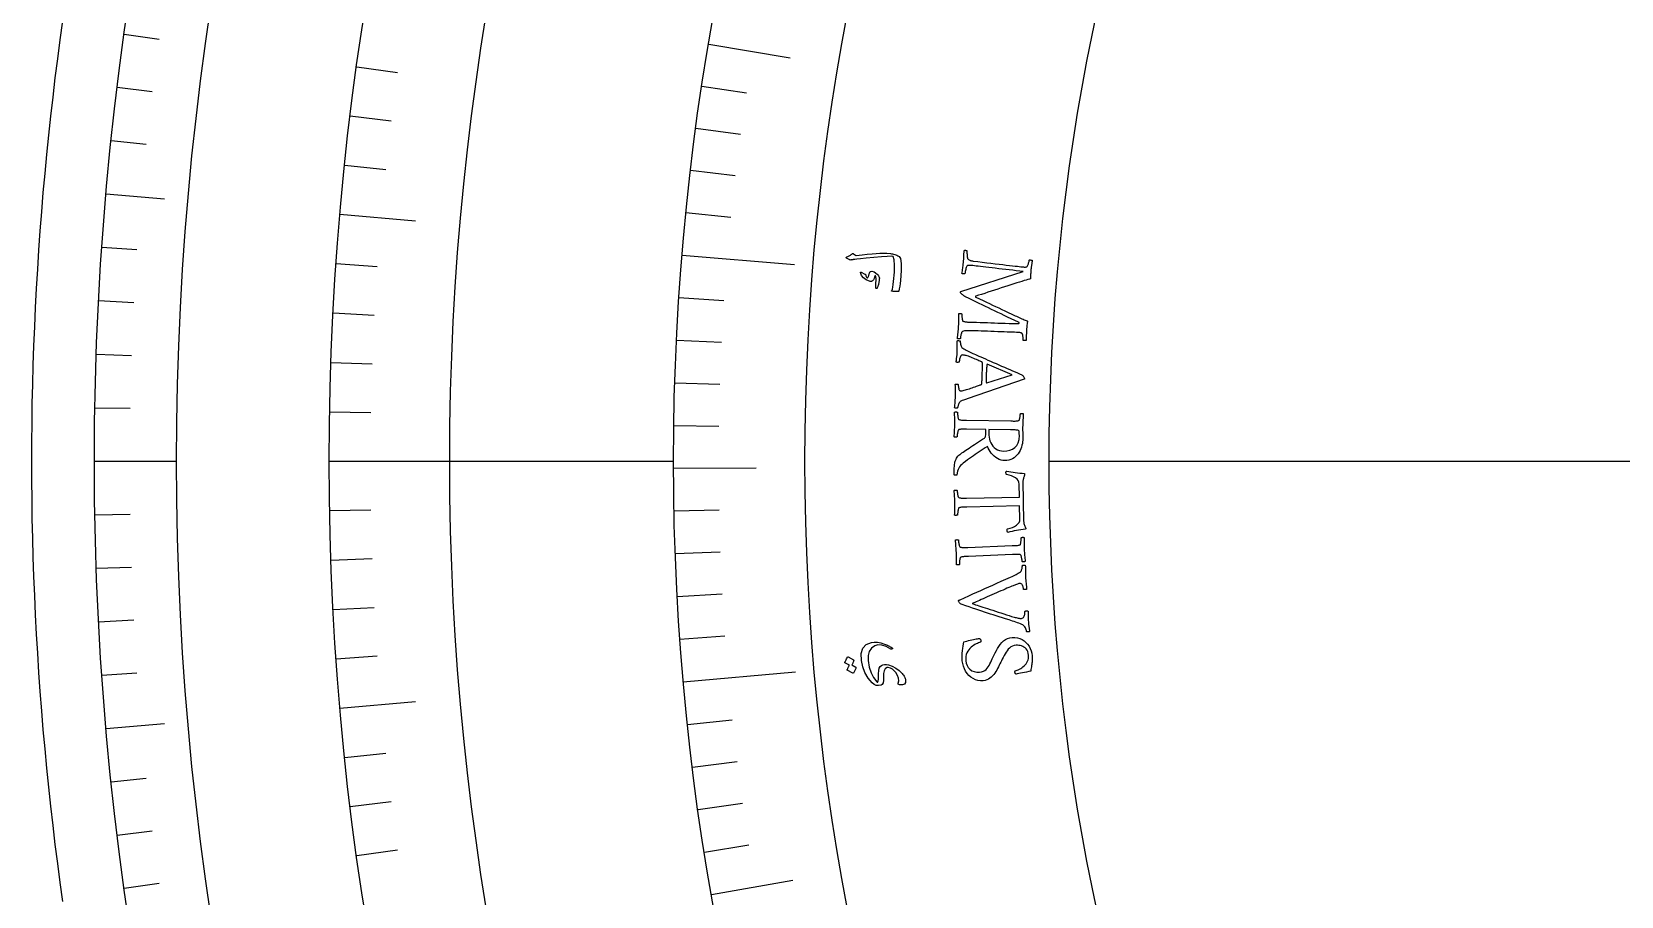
# Model space of a CAD drawing. Header units: millimetres. Extents: x -65 to 65, y -65 to 84.
# Drawn here: x -65 to -32, y -9.03 to 8.92 of the extents above; entities that cross this region are included whole.
import ezdxf

# ---------------------------------------------------------------- set-up
doc = ezdxf.new("R2010")
doc.units = ezdxf.units.MM
for name, color, linetype in [('CUT_OUTER', 1, 'Continuous'), ('ENGRAVE', 7, 'Continuous'), ('ENGRAVE_FINE', 8, 'Continuous'), ('TEXT', 5, 'Continuous')]:
    doc.layers.add(name, color=color, linetype=linetype)

msp = doc.modelspace()

# ---------------------------------------------------------------- linework, layer by layer
at = {"layer": 'CUT_OUTER'}
msp.add_lwpolyline([(-64.3538, -9.1428), (-64.4087, -8.7477), (-64.4611, -8.3524), (-64.5112, -7.9567), (-64.5588, -7.5607), (-64.604, -7.1644), (-64.6467, -6.7679), (-64.687, -6.3711), (-64.7249, -5.9741), (-64.7603, -5.5768), (-64.7933, -5.1794), (-64.8239, -4.7817), (-64.852, -4.3839), (-64.8777, -3.9858), (-64.9009, -3.5877), (-64.9217, -3.1894), (-64.9401, -2.791), (-64.956, -2.3925), (-64.9694, -1.9939), (-64.9804, -1.5952), (-64.989, -1.1964), (-64.9951, -0.7976), (-64.9988, -0.3988), (-65, 0), (-64.9988, 0.3988), (-64.9951, 0.7976), (-64.989, 1.1964), (-64.9804, 1.5952), (-64.9694, 1.9939), (-64.956, 2.3925), (-64.9401, 2.791), (-64.9217, 3.1894), (-64.9009, 3.5877), (-64.8777, 3.9858), (-64.852, 4.3839), (-64.8239, 4.7817), (-64.7933, 5.1794), (-64.7603, 5.5768), (-64.7249, 5.9741), (-64.687, 6.3711), (-64.6467, 6.7679), (-64.604, 7.1644), (-64.5588, 7.5607), (-64.5112, 7.9567), (-64.4611, 8.3524), (-64.4087, 8.7477), (-64.3538, 9.1428)], dxfattribs=at)
at = {"layer": 'ENGRAVE'}
for points in [[(-50.9441, 8.6607), (-49.2523, 8.3731)], [(-63.4576, 5.5518), (-62.2435, 5.4456)], [(-58.6012, 5.1269), (-57.0341, 4.9898)], [(-51.4974, 4.2802), (-49.1655, 4.0864)], [(-63.7, 0), (-61.9938, 0)], [(-58.825, 0), (-51.675, 0)], [(-43.875, 0), (43.875, 0)], [(-51.6748, -0.1441), (-49.9588, -0.1393)], [(-51.4716, -4.58), (-49.1408, -4.3726)], [(-58.6012, -5.1269), (-57.0341, -4.9898)], [(-63.4576, -5.5518), (-62.2435, -5.4456)], [(-50.8862, -8.9947), (-49.1964, -8.696)]]:
    msp.add_lwpolyline(points, dxfattribs=at)
for radius in [63.7, 63.7, 61.9938, 58.825, 58.825, 56.3225, 51.675, 51.675, 48.945, 43.875, 43.875]:
    msp.add_circle((0, 0), radius, dxfattribs=at)
at = {"layer": 'ENGRAVE_FINE'}
for points in [[(-63.0801, 8.8653), (-62.3559, 8.7636)], [(-58.2525, 8.1869), (-57.4029, 8.0674)], [(-63.2252, 7.7631), (-62.4994, 7.674)], [(-51.0845, 7.7896), (-50.1592, 7.6485)], [(-58.3865, 7.169), (-57.5349, 7.0644)], [(-63.351, 6.6585), (-62.6238, 6.582)], [(-51.2101, 6.9158), (-50.2825, 6.7905)], [(-58.5028, 6.1489), (-57.6495, 6.0592)], [(-51.3209, 6.0394), (-50.3913, 5.93)], [(-51.4166, 5.1608), (-50.4853, 5.0673)], [(-63.5448, 4.4435), (-62.8154, 4.3925)], [(-58.6817, 4.1034), (-57.8258, 4.0436)], [(-63.6127, 3.3338), (-62.8825, 3.2955)], [(-51.5632, 3.3978), (-50.6292, 3.3363)], [(-58.7444, 3.0787), (-57.8876, 3.0338)], [(-51.6138, 2.514), (-50.6789, 2.4684)], [(-63.6612, 2.2231), (-62.9304, 2.1976)], [(-58.7892, 2.053), (-57.9317, 2.023)], [(-51.6493, 1.6288), (-50.7138, 1.5993)], [(-63.6903, 1.1117), (-62.9592, 1.099)], [(-58.816, 1.0266), (-57.9582, 1.0117)], [(-51.6697, 0.7427), (-50.7338, 0.7293)], [(-63.6903, -1.1117), (-62.9592, -1.099)], [(-58.816, -1.0266), (-57.9582, -1.0117)], [(-51.6647, -1.0314), (-50.7289, -1.0127)], [(-51.6394, -1.9189), (-50.704, -1.8841)], [(-63.6612, -2.2231), (-62.9304, -2.1976)], [(-58.7892, -2.053), (-57.9317, -2.023)], [(-51.5987, -2.8063), (-50.6641, -2.7555)], [(-63.6127, -3.3338), (-62.8825, -3.2955)], [(-58.7444, -3.0787), (-57.8876, -3.0338)], [(-51.5428, -3.6935), (-50.6092, -3.6266)], [(-58.6817, -4.1034), (-57.8258, -4.0436)], [(-63.5448, -4.4435), (-62.8154, -4.3925)], [(-51.3851, -5.4657), (-50.4544, -5.3667)], [(-58.5028, -6.1489), (-57.6495, -6.0592)], [(-51.2833, -6.3503), (-50.3544, -6.2352)], [(-63.351, -6.6585), (-62.6238, -6.582)], [(-58.3865, -7.169), (-57.5349, -7.0644)], [(-51.1662, -7.2335), (-50.2394, -7.1025)], [(-63.2252, -7.7631), (-62.4994, -7.674)], [(-58.2525, -8.1869), (-57.4029, -8.0674)], [(-51.0338, -8.115), (-50.1094, -7.968)], [(-63.0801, -8.8653), (-62.3559, -8.7636)]]:
    msp.add_lwpolyline(points, dxfattribs=at)
at = {"layer": 'TEXT'}
for points in [[(-48.0731, 4.2408), (-48.0567, 4.2478), (-48.041, 4.2553), (-48.0262, 4.2631), (-48.0122, 4.2714), (-47.9989, 4.2803), (-47.9864, 4.2897), (-47.9747, 4.2998), (-47.9637, 4.3106), (-47.9578, 4.3145), (-47.9511, 4.3154), (-47.9439, 4.3133), (-47.9359, 4.3081), (-47.8945, 4.2774), (-47.89, 4.2744), (-47.8861, 4.2722), (-47.8829, 4.2708), (-47.8804, 4.2702), (-47.7597, 4.2839), (-47.6506, 4.2954), (-47.5533, 4.3048), (-47.4677, 4.3119), (-47.3939, 4.3169), (-47.332, 4.3196), (-47.2819, 4.32), (-47.2438, 4.3182), (-47.1722, 4.3116), (-47.1496, 4.3083), (-47.1271, 4.3038), (-47.1045, 4.2982), (-47.0819, 4.2916), (-47.0594, 4.2838), (-47.0369, 4.2746), (-47.0144, 4.2642), (-46.9919, 4.2526), (-46.9612, 4.2056), (-46.9463, 4.107), (-46.9468, 3.9567), (-46.9621, 3.7546), (-46.9693, 3.6917), (-46.9776, 3.6336), (-46.9868, 3.5803), (-46.9971, 3.5319), (-46.9993, 3.5276), (-47.0024, 3.5246), (-47.0063, 3.523), (-47.011, 3.5227), (-47.0335, 3.523), (-47.054, 3.5235), (-47.0725, 3.5241), (-47.0889, 3.5249), (-47.1034, 3.5257), (-47.1163, 3.5267), (-47.1276, 3.5279), (-47.1371, 3.5292), (-47.1425, 3.5302), (-47.1453, 3.5324), (-47.1457, 3.5356), (-47.1437, 3.54), (-47.1308, 3.5733), (-47.1198, 3.6167), (-47.1108, 3.6702), (-47.1037, 3.7336), (-47.0883, 3.9238), (-47.0848, 4.0732), (-47.0934, 4.1821), (-47.1144, 4.2504), (-47.1589, 4.2543), (-47.2406, 4.2526), (-47.3594, 4.2451), (-47.5154, 4.2317), (-47.6717, 4.2169), (-47.79, 4.2051), (-47.8703, 4.1963), (-47.9125, 4.1908), (-47.924, 4.1889), (-47.9349, 4.1871), (-47.945, 4.1855), (-47.9543, 4.184), (-47.9628, 4.1826), (-47.9704, 4.1812), (-47.977, 4.18), (-47.9827, 4.179), (-47.9951, 4.1774), (-48.0068, 4.178), (-48.0177, 4.1809), (-48.0278, 4.1859), (-48.0809, 4.219), (-48.0844, 4.2217), (-48.0867, 4.2244), (-48.0876, 4.2272), (-48.0873, 4.2301), (-48.0851, 4.2335), (-48.0819, 4.2364), (-48.078, 4.2388), (-48.0731, 4.2408)], [(-44.2546, 3.9561), (-44.2567, 3.9301), (-44.2582, 3.9056), (-44.2592, 3.8828), (-44.2596, 3.8615), (-44.2598, 3.8414), (-44.26, 3.8221), (-44.2603, 3.8036), (-44.2606, 3.7859), (-44.285, 3.7801), (-44.3154, 3.772), (-44.3518, 3.7615), (-44.3942, 3.7486), (-44.4416, 3.7339), (-44.4931, 3.7179), (-44.5488, 3.7005), (-44.6085, 3.6818), (-44.6712, 3.662), (-44.7358, 3.6413), (-44.8022, 3.6197), (-44.8705, 3.5973), (-44.9396, 3.5745), (-45.0086, 3.5518), (-45.0774, 3.5294), (-45.146, 3.5071), (-45.2133, 3.4853), (-45.2782, 3.4644), (-45.3406, 3.4443), (-45.4007, 3.4251), (-45.4027, 3.4239), (-45.4042, 3.422), (-45.4052, 3.4196), (-45.4057, 3.4166), (-45.4054, 3.4136), (-45.4039, 3.411), (-45.4013, 3.4088), (-45.3976, 3.4072), (-45.3207, 3.3702), (-45.2476, 3.3353), (-45.1783, 3.3024), (-45.1129, 3.2715), (-45.0494, 3.2416), (-44.9859, 3.2116), (-44.9223, 3.1816), (-44.8588, 3.1515), (-44.7936, 3.1207), (-44.725, 3.0885), (-44.653, 3.0549), (-44.5777, 3.02), (-44.5525, 3.0084), (-44.5263, 2.9964), (-44.499, 2.9842), (-44.4706, 2.9716), (-44.4426, 2.9593), (-44.4165, 2.948), (-44.3922, 2.9376), (-44.3698, 2.9281), (-44.351, 2.9203), (-44.3376, 2.9147), (-44.3295, 2.9113), (-44.3268, 2.9102), (-44.3329, 2.8622), (-44.3377, 2.8187), (-44.3414, 2.7797), (-44.344, 2.7452), (-44.3456, 2.7164), (-44.3471, 2.6858), (-44.3483, 2.6535), (-44.3494, 2.6194), (-44.3502, 2.5863), (-44.3508, 2.5572), (-44.3511, 2.5319), (-44.3513, 2.5106), (-44.355, 2.5097), (-44.3618, 2.509), (-44.3716, 2.5085), (-44.3845, 2.5081), (-44.397, 2.5079), (-44.406, 2.5077), (-44.4114, 2.5076), (-44.4132, 2.5076), (-44.413, 2.5163), (-44.4132, 2.5273), (-44.4138, 2.5406), (-44.4148, 2.5563), (-44.4163, 2.5729), (-44.4184, 2.5892), (-44.4211, 2.605), (-44.4243, 2.6205), (-44.428, 2.6344), (-44.4322, 2.6453), (-44.4368, 2.6533), (-44.4419, 2.6583), (-44.45, 2.6618), (-44.4592, 2.6648), (-44.4695, 2.6673), (-44.4809, 2.6693), (-44.4927, 2.671), (-44.5039, 2.6723), (-44.5146, 2.6734), (-44.5248, 2.6741), (-44.5559, 2.6749), (-44.5941, 2.6761), (-44.6395, 2.6777), (-44.692, 2.6798), (-44.7499, 2.6821), (-44.8111, 2.6845), (-44.8758, 2.6869), (-44.944, 2.6894), (-45.0137, 2.692), (-45.0829, 2.6945), (-45.1518, 2.6969), (-45.2202, 2.6994), (-45.2865, 2.7018), (-45.349, 2.704), (-45.4075, 2.7062), (-45.4623, 2.7083), (-45.4927, 2.7089), (-45.5223, 2.7091), (-45.5511, 2.709), (-45.5792, 2.7086), (-45.6057, 2.7073), (-45.6301, 2.7044), (-45.6524, 2.7001), (-45.6726, 2.6942), (-45.6801, 2.6896), (-45.6869, 2.6817), (-45.6929, 2.6704), (-45.698, 2.6557), (-45.7026, 2.6392), (-45.7066, 2.6226), (-45.71, 2.6058), (-45.7129, 2.5888), (-45.7152, 2.5733), (-45.717, 2.5609), (-45.7181, 2.5518), (-45.7186, 2.5458), (-45.7269, 2.5424), (-45.7358, 2.5403), (-45.7452, 2.5395), (-45.7553, 2.54), (-45.7647, 2.5412), (-45.772, 2.5423), (-45.7773, 2.5435), (-45.7804, 2.5447), (-45.7765, 2.5766), (-45.7727, 2.608), (-45.7691, 2.639), (-45.7656, 2.6696), (-45.7623, 2.7007), (-45.7594, 2.733), (-45.7567, 2.7665), (-45.7544, 2.8014), (-45.7524, 2.8378), (-45.7509, 2.8718), (-45.7499, 2.9033), (-45.7495, 2.9324), (-45.7494, 2.9614), (-45.7492, 2.993), (-45.7489, 3.0271), (-45.7486, 3.0637), (-45.7453, 3.0646), (-45.7397, 3.0653), (-45.7319, 3.0659), (-45.722, 3.0663), (-45.7115, 3.0662), (-45.7022, 3.065), (-45.6941, 3.0628), (-45.6871, 3.0595), (-45.6874, 3.0519), (-45.6875, 3.0423), (-45.6872, 3.0308), (-45.6866, 3.0173), (-45.6858, 3.0028), (-45.6847, 2.9882), (-45.6833, 2.9737), (-45.6816, 2.9591), (-45.6797, 2.9455), (-45.6774, 2.9339), (-45.675, 2.9241), (-45.6722, 2.9163), (-45.6677, 2.9109), (-45.6602, 2.9061), (-45.6496, 2.9019), (-45.6359, 2.8984), (-45.6212, 2.8956), (-45.6075, 2.8933), (-45.5949, 2.8917), (-45.5834, 2.8907), (-45.5704, 2.89), (-45.5556, 2.8895), (-45.539, 2.8891), (-45.5207, 2.8889), (-45.5023, 2.8887), (-45.4857, 2.8883), (-45.4709, 2.8878), (-45.4579, 2.8871), (-45.3805, 2.8844), (-45.3046, 2.8818), (-45.2303, 2.8793), (-45.1574, 2.8768), (-45.0849, 2.8744), (-45.0116, 2.8719), (-44.9374, 2.8694), (-44.8624, 2.8668), (-44.7856, 2.8642), (-44.7059, 2.8617), (-44.6232, 2.8592), (-44.5377, 2.8569), (-44.5337, 2.8569), (-44.5283, 2.8573), (-44.5215, 2.8583), (-44.5132, 2.8596), (-44.5054, 2.8617), (-44.4997, 2.8647), (-44.4961, 2.8687), (-44.4947, 2.8736), (-44.4955, 2.8759), (-44.4982, 2.8787), (-44.5028, 2.8818), (-44.5094, 2.8854), (-44.5882, 2.9224), (-44.664, 2.9582), (-44.7369, 2.9926), (-44.8068, 3.0257), (-44.8746, 3.0579), (-44.9412, 3.0897), (-45.0065, 3.1211), (-45.0706, 3.1521), (-45.1344, 3.183), (-45.1987, 3.2142), (-45.2635, 3.2456), (-45.3288, 3.2772), (-45.3956, 3.3096), (-45.465, 3.3433), (-45.5368, 3.3782), (-45.6112, 3.4143), (-45.6165, 3.4176), (-45.6238, 3.4225), (-45.6333, 3.4289), (-45.6448, 3.4368), (-45.6572, 3.4456), (-45.6692, 3.4545), (-45.6807, 3.4635), (-45.6918, 3.4727), (-45.7014, 3.4815), (-45.7084, 3.4898), (-45.7129, 3.4975), (-45.7148, 3.5045), (-45.7153, 3.5072), (-45.7149, 3.5106), (-45.7136, 3.5148), (-45.7114, 3.5198), (-45.7103, 3.5209), (-45.7096, 3.5219), (-45.7091, 3.523), (-45.7088, 3.5241), (-44.4152, 3.9401), (-44.4858, 3.9476), (-44.5575, 3.9554), (-44.6302, 3.9637), (-44.7041, 3.9723), (-44.7779, 3.981), (-44.8506, 3.9894), (-44.9223, 3.9976), (-44.9929, 4.0056), (-45.0612, 4.0134), (-45.1261, 4.0208), (-45.1875, 4.0279), (-45.2455, 4.0348), (-45.2991, 4.0411), (-45.3473, 4.0469), (-45.3899, 4.052), (-45.4271, 4.0565), (-45.4576, 4.0602), (-45.4804, 4.0629), (-45.4953, 4.0647), (-45.5025, 4.0655), (-45.5104, 4.066), (-45.5187, 4.0663), (-45.5275, 4.0664), (-45.5367, 4.0663), (-45.5458, 4.0658), (-45.5542, 4.0651), (-45.562, 4.0639), (-45.5691, 4.0625), (-45.5768, 4.0578), (-45.5841, 4.0491), (-45.5909, 4.0363), (-45.5972, 4.0194), (-45.603, 4.0003), (-45.6081, 3.9811), (-45.6124, 3.9616), (-45.6162, 3.942), (-45.6191, 3.9241), (-45.6214, 3.9101), (-45.6229, 3.8999), (-45.6236, 3.8936), (-45.6293, 3.8903), (-45.6367, 3.8886), (-45.646, 3.8884), (-45.6571, 3.8898), (-45.6678, 3.8918), (-45.6761, 3.8936), (-45.6819, 3.8952), (-45.6852, 3.8966), (-45.6804, 3.9274), (-45.676, 3.956), (-45.6718, 3.9824), (-45.668, 4.0066), (-45.6644, 4.0313), (-45.6609, 4.059), (-45.6575, 4.0898), (-45.6542, 4.1236), (-45.6512, 4.1597), (-45.6488, 4.1928), (-45.647, 4.2229), (-45.646, 4.25), (-45.6452, 4.2771), (-45.6442, 4.3073), (-45.6431, 4.3405), (-45.6417, 4.3768), (-45.6383, 4.3776), (-45.6328, 4.3782), (-45.625, 4.3785), (-45.615, 4.3787), (-45.6045, 4.3782), (-45.5953, 4.3768), (-45.5872, 4.3743), (-45.5804, 4.3709), (-45.5809, 4.3627), (-45.5811, 4.3512), (-45.5812, 4.3365), (-45.5809, 4.3186), (-45.5803, 4.2991), (-45.5791, 4.2797), (-45.5773, 4.2604), (-45.5749, 4.2412), (-45.5719, 4.2237), (-45.5679, 4.2099), (-45.563, 4.1995), (-45.5573, 4.1928), (-45.5468, 4.1847), (-45.5357, 4.178), (-45.5241, 4.1726), (-45.512, 4.1686), (-45.499, 4.1653), (-45.4847, 4.1622), (-45.4691, 4.1592), (-45.4523, 4.1564), (-45.3571, 4.1445), (-45.2638, 4.1328), (-45.1724, 4.1215), (-45.0829, 4.1105), (-44.9966, 4.1001), (-44.9148, 4.0903), (-44.8375, 4.0812), (-44.7647, 4.0728), (-44.6974, 4.0651), (-44.6367, 4.0581), (-44.5825, 4.0519), (-44.5349, 4.0464), (-44.4952, 4.0419), (-44.4646, 4.0384), (-44.4432, 4.0361), (-44.431, 4.0348), (-44.419, 4.0338), (-44.4074, 4.033), (-44.396, 4.0323), (-44.3848, 4.0317), (-44.3741, 4.0316), (-44.3638, 4.0322), (-44.354, 4.0336), (-44.3447, 4.0357), (-44.338, 4.0389), (-44.3313, 4.0455), (-44.3248, 4.0556), (-44.3184, 4.069), (-44.3123, 4.0843), (-44.3067, 4.0999), (-44.3017, 4.1158), (-44.2971, 4.132), (-44.2933, 4.1471), (-44.2904, 4.1598), (-44.2884, 4.1699), (-44.2873, 4.1776), (-44.2854, 4.1784), (-44.2798, 4.1785), (-44.2705, 4.1781), (-44.2575, 4.177), (-44.2444, 4.1756), (-44.2348, 4.1743), (-44.2286, 4.173), (-44.2259, 4.1718), (-44.2292, 4.1485), (-44.2323, 4.1276), (-44.2351, 4.109), (-44.2377, 4.0929), (-44.2401, 4.078), (-44.2424, 4.0631), (-44.2445, 4.0482), (-44.2465, 4.0332), (-44.2485, 4.0172), (-44.2505, 3.999), (-44.2525, 3.9786), (-44.2546, 3.9561)], [(-47.7943, 3.9165), (-47.7937, 3.9193), (-47.7924, 3.9216), (-47.7904, 3.9235), (-47.7877, 3.9249), (-47.7854, 3.9253), (-47.7829, 3.9253), (-47.7803, 3.9249), (-47.7775, 3.9241), (-47.7025, 3.8867), (-47.6949, 3.8823), (-47.6892, 3.8778), (-47.6853, 3.8733), (-47.6833, 3.8688), (-47.6796, 3.8498), (-47.674, 3.8335), (-47.6666, 3.8198), (-47.6572, 3.8087), (-47.6521, 3.8063), (-47.6462, 3.8086), (-47.6396, 3.8157), (-47.6322, 3.8275), (-47.6287, 3.8355), (-47.6253, 3.8438), (-47.6221, 3.8524), (-47.6191, 3.8613), (-47.6163, 3.8706), (-47.6135, 3.8804), (-47.6109, 3.8906), (-47.6085, 3.9013), (-47.59, 3.9374), (-47.5573, 3.9468), (-47.5104, 3.9294), (-47.4493, 3.8853), (-47.4315, 3.8678), (-47.4179, 3.8509), (-47.4084, 3.8348), (-47.4031, 3.8194), (-47.401, 3.8028), (-47.4015, 3.7801), (-47.4044, 3.7514), (-47.4098, 3.7165), (-47.4129, 3.6988), (-47.4166, 3.682), (-47.4206, 3.6661), (-47.4252, 3.6512), (-47.4299, 3.6373), (-47.4346, 3.6243), (-47.4392, 3.6121), (-47.4438, 3.6009), (-47.4482, 3.5942), (-47.4531, 3.5894), (-47.4583, 3.5868), (-47.464, 3.5862), (-47.4697, 3.5876), (-47.4736, 3.5906), (-47.4757, 3.5954), (-47.4761, 3.6019), (-47.4759, 3.6225), (-47.4753, 3.6458), (-47.4743, 3.6719), (-47.4729, 3.7008), (-47.4702, 3.7546), (-47.4701, 3.7967), (-47.4725, 3.8273), (-47.4775, 3.8462), (-47.4791, 3.8487), (-47.4812, 3.8502), (-47.4841, 3.8506), (-47.4875, 3.8499), (-47.4897, 3.8488), (-47.4918, 3.8466), (-47.4939, 3.8432), (-47.4958, 3.8388), (-47.5095, 3.7969), (-47.516, 3.7795), (-47.5238, 3.7647), (-47.5328, 3.7527), (-47.5432, 3.7433), (-47.555, 3.7356), (-47.5669, 3.7314), (-47.5789, 3.7308), (-47.591, 3.7337), (-47.6716, 3.7671), (-47.7323, 3.8088), (-47.7732, 3.8586), (-47.7943, 3.9165)], [(-45.4894, 2.2523), (-45.4861, 2.2508), (-45.4761, 2.2464), (-45.4596, 2.239), (-45.4365, 2.2287), (-45.4077, 2.2159), (-45.3742, 2.2011), (-45.336, 2.1843), (-45.293, 2.1656), (-45.2464, 2.1451), (-45.1972, 2.1234), (-45.1454, 2.1003), (-45.0911, 2.076), (-45.0351, 2.0509), (-44.9783, 2.0257), (-44.9206, 2.0004), (-44.8621, 1.975), (-44.8037, 1.9498), (-44.7466, 1.9251), (-44.6907, 1.901), (-44.636, 1.8773), (-44.5835, 1.8546), (-44.5342, 1.8333), (-44.4882, 1.8134), (-44.4455, 1.7949), (-44.4366, 1.7889), (-44.4273, 1.7804), (-44.4176, 1.7693), (-44.4074, 1.7556), (-44.3983, 1.7416), (-44.3919, 1.7294), (-44.3882, 1.7191), (-44.3871, 1.7107), (-44.3872, 1.7087), (-44.3875, 1.7072), (-44.3879, 1.706), (-44.3884, 1.7053), (-44.3891, 1.7046), (-44.3899, 1.7035), (-44.3908, 1.702), (-44.3919, 1.7001), (-45.555, 1.3048), (-45.6123, 1.2848), (-45.6551, 1.2695), (-45.6835, 1.2591), (-45.6974, 1.2535), (-45.7093, 1.247), (-45.7204, 1.2378), (-45.7308, 1.226), (-45.7404, 1.2115), (-45.749, 1.1956), (-45.7564, 1.1797), (-45.7625, 1.1638), (-45.7674, 1.1478), (-45.7711, 1.1333), (-45.7738, 1.1216), (-45.7755, 1.1128), (-45.7761, 1.107), (-45.7824, 1.1034), (-45.7903, 1.1012), (-45.7996, 1.1005), (-45.8104, 1.1011), (-45.8207, 1.1025), (-45.8287, 1.1038), (-45.8344, 1.105), (-45.8378, 1.1062), (-45.8349, 1.1376), (-45.8321, 1.1672), (-45.8295, 1.1952), (-45.8271, 1.2215), (-45.825, 1.2483), (-45.8231, 1.2775), (-45.8216, 1.3093), (-45.8204, 1.3436), (-45.8195, 1.3797), (-45.8191, 1.4127), (-45.8193, 1.4425), (-45.8199, 1.4691), (-45.8207, 1.4957), (-45.8216, 1.5256), (-45.8225, 1.5586), (-45.8234, 1.5948), (-45.818, 1.5984), (-45.811, 1.6008), (-45.8025, 1.6018), (-45.7923, 1.6015), (-45.7821, 1.6001), (-45.7737, 1.5978), (-45.7669, 1.5946), (-45.7618, 1.5905), (-45.7617, 1.5791), (-45.7608, 1.5649), (-45.759, 1.5479), (-45.7562, 1.5281), (-45.7527, 1.5086), (-45.7483, 1.4923), (-45.7432, 1.4794), (-45.7372, 1.4698), (-45.7321, 1.4657), (-45.7253, 1.4627), (-45.7169, 1.4608), (-45.7067, 1.4599), (-45.6951, 1.4605), (-45.6799, 1.4627), (-45.6613, 1.4666), (-45.6391, 1.4722), (-45.6145, 1.479), (-45.5883, 1.4868), (-45.5605, 1.4955), (-45.5312, 1.5051), (-45.5014, 1.5152), (-45.4719, 1.5252), (-45.4429, 1.5353), (-45.4142, 1.5453), (-45.387, 1.5549), (-45.3624, 1.5636), (-45.3402, 1.5715), (-45.3206, 1.5784), (-45.3045, 1.5841), (-45.293, 1.5882), (-45.2861, 1.5906), (-45.2838, 1.5914), (-45.2835, 1.5917), (-45.2826, 1.5925), (-45.2812, 1.5938), (-45.2792, 1.5956), (-45.2772, 1.5978), (-45.2757, 1.5999), (-45.2748, 1.6021), (-45.2745, 1.6043), (-45.2729, 1.6216), (-45.2715, 1.641), (-45.2703, 1.6622), (-45.2693, 1.6854), (-45.2685, 1.7091), (-45.2676, 1.732), (-45.2667, 1.754), (-45.2659, 1.7753), (-45.2657, 1.7808), (-45.2655, 1.7863), (-45.2653, 1.7917), (-45.265, 1.7972), (-45.2648, 1.8026), (-45.2646, 1.8076), (-45.2644, 1.8124), (-45.2642, 1.817), (-45.263, 1.8486), (-45.262, 1.8778), (-45.2613, 1.9046), (-45.2607, 1.9289), (-45.2604, 1.9536), (-45.2604, 1.9816), (-45.2606, 2.0129), (-45.261, 2.0475), (-45.2612, 2.0488), (-45.2617, 2.0503), (-45.2627, 2.0521), (-45.264, 2.0543), (-45.2654, 2.0562), (-45.2663, 2.0577), (-45.2669, 2.0585), (-45.2671, 2.0588), (-45.2698, 2.06), (-45.2779, 2.0634), (-45.2914, 2.0692), (-45.3104, 2.0773), (-45.333, 2.087), (-45.3576, 2.0976), (-45.3843, 2.1092), (-45.413, 2.1217), (-45.4422, 2.1343), (-45.4705, 2.1462), (-45.4979, 2.1573), (-45.5243, 2.1678), (-45.5503, 2.1781), (-45.5741, 2.1865), (-45.5959, 2.193), (-45.6155, 2.1976), (-45.6331, 2.2009), (-45.6488, 2.2034), (-45.6626, 2.2051), (-45.6746, 2.206), (-45.6862, 2.2044), (-45.6967, 2.1985), (-45.7062, 2.1882), (-45.7147, 2.1735), (-45.7221, 2.1565), (-45.7282, 2.1392), (-45.7331, 2.1215), (-45.7367, 2.1035), (-45.7394, 2.087), (-45.7414, 2.074), (-45.7426, 2.0644), (-45.7432, 2.0582), (-45.7466, 2.0563), (-45.7524, 2.0548), (-45.7605, 2.0536), (-45.771, 2.0528), (-45.7818, 2.0526), (-45.7911, 2.0532), (-45.7988, 2.0545), (-45.805, 2.0566), (-45.8029, 2.0768), (-45.801, 2.0956), (-45.7991, 2.1128), (-45.7973, 2.1285), (-45.7955, 2.1434), (-45.7937, 2.1584), (-45.7919, 2.1733), (-45.79, 2.1882), (-45.7883, 2.2043), (-45.7867, 2.2228), (-45.7853, 2.2436), (-45.784, 2.2669), (-45.783, 2.2903), (-45.7823, 2.3118), (-45.782, 2.3314), (-45.7821, 2.3491), (-45.7823, 2.3658), (-45.7826, 2.3824), (-45.7828, 2.3991), (-45.783, 2.4158), (-45.7832, 2.4336), (-45.7832, 2.4537), (-45.7831, 2.4759), (-45.7829, 2.5004), (-45.7794, 2.5021), (-45.7736, 2.5032), (-45.7655, 2.5036), (-45.7552, 2.5033), (-45.7444, 2.5024), (-45.7352, 2.5011), (-45.7275, 2.4993), (-45.7213, 2.497), (-45.7213, 2.4853), (-45.7203, 2.47), (-45.7182, 2.4512), (-45.7151, 2.4289), (-45.7105, 2.4068), (-45.7042, 2.3886), (-45.6962, 2.3744), (-45.6865, 2.3641), (-45.6658, 2.347), (-45.6438, 2.3312), (-45.6205, 2.3165), (-45.5959, 2.303), (-45.5703, 2.2901), (-45.544, 2.2774), (-45.517, 2.2648), (-45.4894, 2.2523)], [(-44.6437, 1.7964), (-45.159, 2.0122), (-45.1593, 2.0122), (-45.1601, 2.012), (-45.1615, 2.0117), (-45.1635, 2.0113), (-45.1654, 2.0108), (-45.1668, 2.0101), (-45.1677, 2.0093), (-45.168, 2.0082), (-45.17, 1.9865), (-45.1719, 1.9626), (-45.1738, 1.9367), (-45.1756, 1.9088), (-45.1773, 1.8812), (-45.1786, 1.8566), (-45.1797, 1.8347), (-45.1806, 1.8158), (-45.1814, 1.7912), (-45.1819, 1.7679), (-45.1821, 1.7458), (-45.1819, 1.7249), (-45.1816, 1.7041), (-45.1813, 1.6824), (-45.1811, 1.6597), (-45.1808, 1.636), (-45.1806, 1.634), (-45.1796, 1.6324), (-45.1779, 1.6312), (-45.1755, 1.6303), (-45.1731, 1.6298), (-45.1714, 1.6294), (-45.1704, 1.6291), (-45.1701, 1.6291)], [(-44.4245, 0.4391), (-44.4263, 0.4033), (-44.4312, 0.367), (-44.4391, 0.3302), (-44.4499, 0.2928), (-44.4636, 0.256), (-44.4801, 0.2206), (-44.4992, 0.1866), (-44.5211, 0.1542), (-44.5457, 0.124), (-44.5732, 0.0968), (-44.6036, 0.0728), (-44.6369, 0.0518), (-44.673, 0.0348), (-44.712, 0.0227), (-44.7539, 0.0154), (-44.7987, 0.0129), (-44.837, 0.0156), (-44.8747, 0.0235), (-44.9118, 0.0368), (-44.9484, 0.0554), (-44.9836, 0.0782), (-45.0166, 0.1041), (-45.0473, 0.1329), (-45.0758, 0.1648), (-45.1013, 0.1986), (-45.1229, 0.233), (-45.1406, 0.2682), (-45.1544, 0.304), (-45.2009, 0.2762), (-45.2455, 0.2487), (-45.2882, 0.2218), (-45.3289, 0.1954), (-45.3686, 0.1689), (-45.4081, 0.1418), (-45.4474, 0.1141), (-45.4867, 0.0859), (-45.5268, 0.0564), (-45.569, 0.0253), (-45.6133, -0.0076), (-45.6595, -0.0421), (-45.6884, -0.0659), (-45.7134, -0.0906), (-45.7345, -0.1164), (-45.7518, -0.1431), (-45.7656, -0.1725), (-45.7763, -0.2061), (-45.784, -0.2441), (-45.7886, -0.2863), (-45.7939, -0.29), (-45.8012, -0.2919), (-45.8104, -0.2923), (-45.8216, -0.291), (-45.8324, -0.289), (-45.8408, -0.2872), (-45.8468, -0.2857), (-45.8502, -0.2845), (-45.85, -0.2323), (-45.8488, -0.1848), (-45.8466, -0.1418), (-45.8433, -0.1034), (-45.8393, -0.0697), (-45.8348, -0.0409), (-45.83, -0.017), (-45.8247, 0.0021), (-45.8197, 0.0143), (-45.8134, 0.0288), (-45.8059, 0.0454), (-45.7971, 0.0643), (-45.7859, 0.0841), (-45.7709, 0.1036), (-45.7522, 0.1228), (-45.7298, 0.1417), (-45.7189, 0.1497), (-45.7039, 0.1605), (-45.6847, 0.174), (-45.6614, 0.1902), (-45.6346, 0.2086), (-45.6051, 0.2286), (-45.5727, 0.2503), (-45.5377, 0.2735), (-45.5006, 0.298), (-45.4622, 0.3232), (-45.4226, 0.3492), (-45.3817, 0.3759), (-45.3404, 0.4028), (-45.2995, 0.429), (-45.259, 0.4547), (-45.2189, 0.4798), (-45.2072, 0.4903), (-45.1988, 0.5048), (-45.1936, 0.523), (-45.1917, 0.5452), (-45.1903, 0.6569), (-45.5909, 0.6627), (-45.5942, 0.6627), (-45.5975, 0.6628), (-45.6008, 0.6628), (-45.6041, 0.6629), (-45.6074, 0.6629), (-45.6107, 0.663), (-45.614, 0.663), (-45.6173, 0.6631), (-45.6378, 0.6633), (-45.6572, 0.6634), (-45.6757, 0.6633), (-45.6933, 0.6631), (-45.7096, 0.6624), (-45.7244, 0.661), (-45.7377, 0.6589), (-45.7495, 0.6561), (-45.755, 0.6523), (-45.7601, 0.6452), (-45.7651, 0.6347), (-45.7698, 0.6209), (-45.7741, 0.6052), (-45.7777, 0.5889), (-45.7806, 0.572), (-45.7828, 0.5545), (-45.7844, 0.5382), (-45.7856, 0.5246), (-45.7864, 0.5138), (-45.7867, 0.5058), (-45.7919, 0.5028), (-45.7988, 0.5006), (-45.8074, 0.4991), (-45.8176, 0.4983), (-45.8278, 0.4985), (-45.8363, 0.4999), (-45.8431, 0.5026), (-45.8483, 0.5065), (-45.8458, 0.5394), (-45.8434, 0.5717), (-45.8412, 0.6032), (-45.839, 0.6341), (-45.8371, 0.6648), (-45.8356, 0.696), (-45.8345, 0.7275), (-45.8338, 0.7595), (-45.8335, 0.7908), (-45.8335, 0.8223), (-45.834, 0.8541), (-45.8348, 0.8862), (-45.8359, 0.9186), (-45.8371, 0.9512), (-45.8384, 0.9842), (-45.8398, 1.0174), (-45.8345, 1.0211), (-45.8276, 1.0235), (-45.819, 1.0246), (-45.8088, 1.0245), (-45.7987, 1.0233), (-45.7902, 1.0216), (-45.7833, 1.0191), (-45.7782, 1.016), (-45.7782, 1.008), (-45.7778, 0.9971), (-45.777, 0.9835), (-45.7759, 0.9672), (-45.7743, 0.9496), (-45.772, 0.9324), (-45.7689, 0.9156), (-45.7652, 0.8993), (-45.761, 0.885), (-45.7563, 0.8744), (-45.7514, 0.8676), (-45.7461, 0.8645), (-45.732, 0.8603), (-45.7159, 0.857), (-45.6979, 0.8547), (-45.678, 0.8533), (-45.6567, 0.8524), (-45.6346, 0.8516), (-45.6116, 0.851), (-45.5878, 0.8505), (-44.6698, 0.8355), (-44.646, 0.8351), (-44.6228, 0.8349), (-44.6003, 0.8348), (-44.5785, 0.8349), (-44.558, 0.8355), (-44.5396, 0.8371), (-44.5233, 0.8397), (-44.5089, 0.8433), (-44.5027, 0.8461), (-44.4972, 0.8525), (-44.4925, 0.8626), (-44.4885, 0.8763), (-44.4851, 0.892), (-44.4821, 0.908), (-44.4795, 0.9243), (-44.4773, 0.9408), (-44.4755, 0.9562), (-44.4742, 0.969), (-44.4733, 0.9793), (-44.473, 0.9871), (-44.4677, 0.9898), (-44.4607, 0.9919), (-44.4522, 0.9933), (-44.442, 0.9939), (-44.4318, 0.9936), (-44.4233, 0.9921), (-44.4165, 0.9895), (-44.4113, 0.9857), (-44.4132, 0.9536), (-44.4152, 0.922), (-44.4172, 0.8907), (-44.4194, 0.8599), (-44.4215, 0.8293), (-44.4231, 0.7989), (-44.4242, 0.7685), (-44.4249, 0.7383), (-44.4253, 0.7065), (-44.4254, 0.6735), (-44.4252, 0.6392), (-44.4248, 0.6038), (-44.4243, 0.5664), (-44.4241, 0.5265), (-44.4242, 0.4841), (-44.4245, 0.4391)], [(-44.8181, 0.2106), (-44.7507, 0.2149), (-44.6897, 0.2286), (-44.635, 0.2517), (-44.5865, 0.284), (-44.5467, 0.3273), (-44.518, 0.3831), (-44.5005, 0.4515), (-44.4939, 0.5325), (-44.4939, 0.5434), (-44.4942, 0.557), (-44.4947, 0.5731), (-44.4954, 0.5918), (-44.4971, 0.6097), (-44.5005, 0.6234), (-44.5055, 0.633), (-44.5123, 0.6384), (-44.5239, 0.6424), (-44.5389, 0.6455), (-44.5574, 0.6477), (-44.5794, 0.6491), (-44.6031, 0.6499), (-44.6269, 0.6506), (-44.651, 0.6511), (-44.6751, 0.6516), (-45.1242, 0.6559), (-45.1257, 0.5422), (-45.1238, 0.5011), (-45.117, 0.4609), (-45.1053, 0.4217), (-45.0888, 0.3834), (-45.0679, 0.3472), (-45.0431, 0.3145), (-45.0144, 0.2852), (-44.9818, 0.2593), (-44.9457, 0.2381), (-44.9063, 0.2229), (-44.8638, 0.2138), (-44.8181, 0.2106)], [(-44.4048, -1.2441), (-44.4038, -1.2579), (-44.4012, -1.2736), (-44.3973, -1.2911), (-44.3919, -1.3105), (-44.386, -1.3294), (-44.3804, -1.3457), (-44.3752, -1.3592), (-44.3703, -1.3701), (-44.3662, -1.3779), (-44.3632, -1.3844), (-44.3614, -1.3896), (-44.3607, -1.3935), (-44.3609, -1.3968), (-44.3616, -1.4005), (-44.3629, -1.4044), (-44.3647, -1.4087), (-44.4136, -1.4158), (-44.4617, -1.4233), (-44.5089, -1.4312), (-44.5553, -1.4396), (-44.6009, -1.4483), (-44.6456, -1.4574), (-44.6895, -1.4669), (-44.7325, -1.4768), (-44.735, -1.4743), (-44.7377, -1.471), (-44.7407, -1.4668), (-44.744, -1.4619), (-44.747, -1.4563), (-44.7488, -1.4502), (-44.7496, -1.4434), (-44.7493, -1.4361), (-44.7489, -1.4252), (-44.7471, -1.4165), (-44.7439, -1.4098), (-44.7392, -1.4054), (-44.6859, -1.3911), (-44.6373, -1.3735), (-44.5934, -1.3525), (-44.5544, -1.3282), (-44.5224, -1.3006), (-44.4999, -1.2694), (-44.4869, -1.2348), (-44.4832, -1.1967), (-44.4896, -0.9294), (-45.5858, -0.9523), (-45.6096, -0.9528), (-45.6325, -0.9535), (-45.6547, -0.9543), (-45.676, -0.9553), (-45.6959, -0.9567), (-45.7139, -0.9591), (-45.7299, -0.9624), (-45.744, -0.9667), (-45.7493, -0.9707), (-45.7542, -0.978), (-45.7588, -0.9886), (-45.7631, -1.0026), (-45.7668, -1.0184), (-45.7698, -1.0346), (-45.7721, -1.0512), (-45.7737, -1.0683), (-45.7748, -1.0842), (-45.7755, -1.0974), (-45.7758, -1.1081), (-45.7759, -1.116), (-45.781, -1.1191), (-45.7878, -1.1216), (-45.7963, -1.1234), (-45.8065, -1.1246), (-45.8167, -1.1247), (-45.8252, -1.1236), (-45.8322, -1.1212), (-45.8375, -1.1175), (-45.8361, -1.0845), (-45.8349, -1.0522), (-45.8338, -1.0206), (-45.8327, -0.9897), (-45.8319, -0.9589), (-45.8315, -0.9277), (-45.8315, -0.8961), (-45.832, -0.8641), (-45.8327, -0.8329), (-45.8339, -0.8014), (-45.8355, -0.7696), (-45.8375, -0.7376), (-45.8397, -0.7053), (-45.842, -0.6727), (-45.8445, -0.6398), (-45.8471, -0.6066), (-45.8419, -0.6027), (-45.8351, -0.6001), (-45.8266, -0.5987), (-45.8164, -0.5984), (-45.8062, -0.5992), (-45.7976, -0.6007), (-45.7907, -0.6029), (-45.7855, -0.6058), (-45.7851, -0.6139), (-45.7844, -0.6247), (-45.7832, -0.6382), (-45.7815, -0.6546), (-45.7792, -0.6721), (-45.7763, -0.6892), (-45.7727, -0.7058), (-45.7684, -0.722), (-45.7636, -0.7362), (-45.7586, -0.7466), (-45.7534, -0.7532), (-45.748, -0.7561), (-45.7337, -0.7598), (-45.7176, -0.7625), (-45.6995, -0.7642), (-45.6796, -0.7649), (-45.6582, -0.765), (-45.6361, -0.765), (-45.6131, -0.7648), (-45.5893, -0.7645), (-44.4931, -0.7461), (-44.4968, -0.4745), (-44.5019, -0.4365), (-44.5162, -0.4024), (-44.5399, -0.3721), (-44.5728, -0.3457), (-44.6128, -0.3227), (-44.6574, -0.3031), (-44.7066, -0.2866), (-44.7605, -0.2734), (-44.7653, -0.2691), (-44.7688, -0.2626), (-44.7709, -0.2539), (-44.7717, -0.2431), (-44.7722, -0.2358), (-44.7717, -0.2293), (-44.7701, -0.2233), (-44.7674, -0.2181), (-44.7642, -0.2136), (-44.7614, -0.2097), (-44.7588, -0.2065), (-44.7564, -0.204), (-44.7131, -0.2122), (-44.6688, -0.2198), (-44.6238, -0.2269), (-44.578, -0.2334), (-44.5313, -0.2395), (-44.4838, -0.2453), (-44.4354, -0.2508), (-44.3863, -0.256), (-44.3845, -0.2617), (-44.3837, -0.2679), (-44.3839, -0.2746), (-44.385, -0.2818), (-44.3867, -0.289), (-44.3885, -0.2953), (-44.3905, -0.3008), (-44.3926, -0.3056), (-44.397, -0.3163), (-44.4015, -0.329), (-44.4061, -0.3438), (-44.4109, -0.3606), (-44.4151, -0.3777), (-44.418, -0.3937), (-44.4198, -0.4085), (-44.4203, -0.422)], [(-44.3931, -1.8361), (-44.3916, -1.867), (-44.3897, -1.8976), (-44.3874, -1.9277), (-44.3846, -1.9574), (-44.3817, -1.9873), (-44.3789, -2.0178), (-44.3761, -2.049), (-44.3735, -2.0808), (-44.3785, -2.0848), (-44.3853, -2.0876), (-44.3938, -2.0893), (-44.4039, -2.0898), (-44.4141, -2.0894), (-44.4227, -2.0883), (-44.4297, -2.0864), (-44.4351, -2.0837), (-44.4356, -2.0759), (-44.4368, -2.0655), (-44.4384, -2.0523), (-44.4406, -2.0365), (-44.4432, -2.0196), (-44.4462, -2.0033), (-44.4496, -1.9876), (-44.4534, -1.9723), (-44.4577, -1.959), (-44.4627, -1.949), (-44.4683, -1.9422), (-44.4747, -1.9387), (-44.4866, -1.9364), (-44.5002, -1.9347), (-44.5154, -1.9338), (-44.5322, -1.9337), (-44.5502, -1.934), (-44.5691, -1.9345), (-44.5888, -1.9351), (-44.6092, -1.9359), (-44.6125, -1.9361), (-44.6158, -1.9362), (-44.6191, -1.9364), (-44.6224, -1.9365), (-44.6257, -1.9367), (-44.629, -1.9368), (-44.6323, -1.9369), (-44.6356, -1.9371), (-45.5528, -1.9769), (-45.5561, -1.977), (-45.5594, -1.9772), (-45.5627, -1.9773), (-45.566, -1.9775), (-45.5693, -1.9776), (-45.5726, -1.9778), (-45.5759, -1.9779), (-45.5792, -1.978), (-45.5996, -1.979), (-45.6191, -1.98), (-45.6376, -1.9812), (-45.6551, -1.9824), (-45.6713, -1.984), (-45.686, -1.9863), (-45.6992, -1.9891), (-45.7108, -1.9926), (-45.716, -1.9967), (-45.7208, -2.0042), (-45.7251, -2.0149), (-45.7291, -2.0289), (-45.7324, -2.0449), (-45.735, -2.0614), (-45.737, -2.0784), (-45.7382, -2.096), (-45.7388, -2.1124), (-45.7393, -2.126), (-45.7394, -2.1368), (-45.7392, -2.1449), (-45.7443, -2.1481), (-45.751, -2.1507), (-45.7595, -2.1527), (-45.7696, -2.1541), (-45.7798, -2.1545), (-45.7884, -2.1536), (-45.7954, -2.1513), (-45.8008, -2.1478), (-45.8002, -2.1147), (-45.7997, -2.0824), (-45.7992, -2.0507), (-45.7989, -2.0198), (-45.7988, -1.989), (-45.7991, -1.9578), (-45.7998, -1.9263), (-45.8009, -1.8943), (-45.8024, -1.8631), (-45.8043, -1.8316), (-45.8066, -1.7999), (-45.8093, -1.7679), (-45.8123, -1.7356), (-45.8153, -1.7031), (-45.8185, -1.6703), (-45.8219, -1.6372), (-45.8168, -1.6332), (-45.81, -1.6304), (-45.8015, -1.6288), (-45.7913, -1.6283), (-45.7811, -1.6289), (-45.7725, -1.6302), (-45.7656, -1.6322), (-45.7603, -1.635), (-45.7598, -1.643), (-45.7588, -1.6538), (-45.7572, -1.6674), (-45.7552, -1.6837), (-45.7525, -1.7011), (-45.7492, -1.7181), (-45.7452, -1.7347), (-45.7406, -1.7508), (-45.7355, -1.7648), (-45.7303, -1.7751), (-45.7249, -1.7816), (-45.7194, -1.7844), (-45.7051, -1.7878), (-45.6889, -1.7901), (-45.6708, -1.7914), (-45.6508, -1.7917), (-45.6295, -1.7913), (-45.6074, -1.7908), (-45.5844, -1.7901), (-45.5606, -1.7893), (-44.6432, -1.7532), (-44.6194, -1.7522), (-44.5962, -1.7511), (-44.5738, -1.7499), (-44.552, -1.7486), (-44.5316, -1.7467), (-44.5133, -1.7441), (-44.4971, -1.7405), (-44.4831, -1.7361), (-44.477, -1.733), (-44.4719, -1.7263), (-44.4677, -1.7159), (-44.4646, -1.702), (-44.4621, -1.686), (-44.46, -1.6697), (-44.4583, -1.653), (-44.4571, -1.6359), (-44.4563, -1.62), (-44.4557, -1.6067), (-44.4555, -1.5962), (-44.4555, -1.5884), (-44.4504, -1.5853), (-44.4436, -1.5828), (-44.4351, -1.581), (-44.425, -1.5797), (-44.4148, -1.5795), (-44.4063, -1.5804), (-44.3993, -1.5827), (-44.3939, -1.5862), (-44.3939, -1.6184), (-44.3941, -1.6503), (-44.3943, -1.6819), (-44.3947, -1.7133), (-44.3949, -1.7444), (-44.3948, -1.7752), (-44.3941, -1.8058), (-44.3931, -1.8361)], [(-44.3661, -2.4016), (-44.364, -2.4358), (-44.3616, -2.4693), (-44.3587, -2.5023), (-44.3554, -2.5347), (-44.352, -2.5667), (-44.3487, -2.5985), (-44.3455, -2.63), (-44.3425, -2.6612), (-44.3478, -2.6633), (-44.3552, -2.6649), (-44.3647, -2.666), (-44.3763, -2.6665), (-44.3876, -2.6663), (-44.396, -2.6652), (-44.4016, -2.6633), (-44.4043, -2.6606), (-44.405, -2.6549), (-44.4065, -2.6464), (-44.4089, -2.6351), (-44.4121, -2.6211), (-44.4163, -2.6059), (-44.4216, -2.5912), (-44.4279, -2.5769), (-44.4354, -2.5631), (-44.4442, -2.5513), (-44.455, -2.5431), (-44.4676, -2.5386), (-44.482, -2.5376), (-44.5041, -2.5413), (-44.5353, -2.5504), (-44.5756, -2.5649), (-44.6249, -2.5848), (-44.6505, -2.5958), (-44.68, -2.6084), (-44.7134, -2.6228), (-44.7507, -2.6389), (-44.791, -2.6563), (-44.8332, -2.6746), (-44.8775, -2.6936), (-44.9238, -2.7136), (-44.9711, -2.734), (-45.0184, -2.7546), (-45.0656, -2.7753), (-45.1128, -2.7963), (-45.1591, -2.8169), (-45.2035, -2.8365), (-45.2461, -2.8553), (-45.2867, -2.8732), (-45.3246, -2.8898), (-45.3589, -2.9048), (-45.3895, -2.9182), (-45.4165, -2.93), (-45.4389, -2.9398), (-45.4554, -2.9472), (-45.4662, -2.9521), (-45.4712, -2.9546), (-45.4635, -2.9575), (-45.4495, -2.9625), (-45.4291, -2.9696), (-45.4023, -2.9788), (-45.3704, -2.9896), (-45.3344, -3.0016), (-45.2942, -3.0149), (-45.25, -3.0294), (-45.2026, -3.0448), (-45.1528, -3.061), (-45.1005, -3.078), (-45.0458, -3.0957), (-44.9898, -3.1139), (-44.9333, -3.132), (-44.8763, -3.1503), (-44.819, -3.1685), (-44.7622, -3.1865), (-44.7072, -3.2039), (-44.6538, -3.2207), (-44.6022, -3.2368), (-44.5827, -3.2428), (-44.5627, -3.2481), (-44.5422, -3.2528), (-44.5212, -3.257), (-44.5009, -3.2602), (-44.4822, -3.2623), (-44.4653, -3.2631), (-44.4502, -3.2626), (-44.4339, -3.2596), (-44.42, -3.2531), (-44.4086, -3.2431), (-44.3996, -3.2297), (-44.3926, -3.2143), (-44.387, -3.1985), (-44.3828, -3.1823), (-44.38, -3.1656), (-44.3782, -3.15), (-44.377, -3.137), (-44.3765, -3.1266), (-44.3766, -3.1189), (-44.3734, -3.1149), (-44.3675, -3.1118), (-44.3589, -3.1095), (-44.3476, -3.1082), (-44.336, -3.1079), (-44.3263, -3.1089), (-44.3186, -3.111), (-44.3129, -3.1144), (-44.3121, -3.1431), (-44.3114, -3.171), (-44.3109, -3.198), (-44.3106, -3.2243), (-44.3101, -3.2506), (-44.3092, -3.2776), (-44.3077, -3.3055), (-44.3058, -3.3341), (-44.304, -3.3575), (-44.3022, -3.3783), (-44.3004, -3.3966), (-44.2987, -3.4123), (-44.297, -3.4267), (-44.2951, -3.4409), (-44.2931, -3.455), (-44.291, -3.469), (-44.2888, -3.4836), (-44.2864, -3.4999), (-44.2839, -3.5178), (-44.2812, -3.5373), (-44.2865, -3.5395), (-44.2942, -3.541), (-44.304, -3.5419), (-44.3161, -3.5422), (-44.3278, -3.5419), (-44.3361, -3.5411), (-44.3412, -3.5398), (-44.343, -3.5379), (-44.3444, -3.5294), (-44.3474, -3.5169), (-44.3522, -3.5003), (-44.3586, -3.4797), (-44.3672, -3.4582), (-44.3784, -3.4393), (-44.392, -3.4228), (-44.4083, -3.4089), (-44.4229, -3.3995), (-44.4432, -3.3891), (-44.4693, -3.3776), (-44.5011, -3.365), (-44.5353, -3.3523), (-44.5689, -3.3406), (-44.6016, -3.3296), (-44.6336, -3.3196), (-44.7078, -3.2963), (-44.7788, -3.2739), (-44.8468, -3.2525), (-44.9116, -3.2319), (-44.9742, -3.212), (-45.0358, -3.1921), (-45.0962, -3.1724), (-45.1555, -3.1527), (-45.2149, -3.133), (-45.2753, -3.1129), (-45.3368, -3.0924), (-45.3995, -3.0714), (-45.4644, -3.0495), (-45.5327, -3.0261), (-45.6044, -3.0012), (-45.6795, -2.9748), (-45.6993, -2.9669), (-45.7158, -2.9585), (-45.7291, -2.9494), (-45.7391, -2.9397), (-45.7465, -2.9295), (-45.752, -2.9191), (-45.7556, -2.9084), (-45.7573, -2.8974), (-45.7566, -2.8942), (-45.7541, -2.8911), (-45.7498, -2.8882), (-45.7437, -2.8855), (-45.7372, -2.8828), (-45.7316, -2.8802), (-45.727, -2.8777), (-45.7234, -2.8753), (-45.6316, -2.8335), (-45.5429, -2.7933), (-45.4572, -2.7547), (-45.3746, -2.7176), (-45.2932, -2.6812), (-45.211, -2.6446), (-45.1282, -2.6078), (-45.0447, -2.5708), (-44.9586, -2.5327), (-44.8683, -2.4923), (-44.7736, -2.4499), (-44.6746, -2.4053), (-44.6442, -2.3918), (-44.6154, -2.3785), (-44.5882, -2.3655), (-44.5627, -2.3527), (-44.5386, -2.3398), (-44.5156, -2.3262), (-44.4938, -2.312), (-44.473, -2.2972), (-44.465, -2.2903), (-44.4579, -2.2813), (-44.4517, -2.2702), (-44.4465, -2.257), (-44.4421, -2.2428), (-44.4385, -2.2288), (-44.4358, -2.2149), (-44.4338, -2.2013), (-44.4325, -2.1886), (-44.4317, -2.1777), (-44.4313, -2.1686), (-44.4314, -2.1612), (-44.4296, -2.1602), (-44.424, -2.1593), (-44.4148, -2.1584), (-44.4018, -2.1576), (-44.3887, -2.1571), (-44.3789, -2.1571), (-44.3727, -2.1574), (-44.3698, -2.1582), (-44.3692, -2.1933), (-44.369, -2.2253), (-44.369, -2.2542), (-44.3692, -2.28), (-44.3693, -2.3058), (-44.3689, -2.3347), (-44.3678, -2.3666), (-44.3661, -2.4016)], [(-47.01, -4.6075), (-46.9988, -4.5588), (-47.0033, -4.5062), (-47.0233, -4.4495), (-47.059, -4.3887), (-47.091, -4.351), (-47.1279, -4.3204), (-47.1697, -4.2971), (-47.2163, -4.281), (-47.2254, -4.2798), (-47.2347, -4.2804), (-47.2443, -4.2829), (-47.254, -4.2873), (-47.2831, -4.3134), (-47.3031, -4.3546), (-47.314, -4.4108), (-47.3156, -4.4821), (-47.3163, -4.5525), (-47.3248, -4.6043), (-47.3412, -4.6377), (-47.3655, -4.6527), (-47.4186, -4.6593), (-47.4671, -4.6534), (-47.511, -4.635), (-47.5501, -4.6039), (-47.6349, -4.5013), (-47.7005, -4.3893), (-47.747, -4.268), (-47.7742, -4.1377), (-47.7765, -3.9929), (-47.7426, -3.8818), (-47.6727, -3.8044), (-47.5668, -3.7607), (-47.5073, -3.754), (-47.4419, -3.7575), (-47.3705, -3.7712), (-47.2932, -3.7951), (-47.2715, -3.8038), (-47.2505, -3.8128), (-47.2302, -3.8222), (-47.2107, -3.8319), (-47.1917, -3.842), (-47.1733, -3.8526), (-47.1553, -3.8636), (-47.1379, -3.8752), (-47.1306, -3.8816), (-47.1273, -3.8876), (-47.1282, -3.8932), (-47.1331, -3.8983), (-47.1394, -3.9015), (-47.146, -3.9027), (-47.1526, -3.9019), (-47.1595, -3.8991), (-47.2614, -3.8469), (-47.3517, -3.8182), (-47.4305, -3.8133), (-47.4978, -3.8322), (-47.5663, -3.8813), (-47.6119, -3.9491), (-47.6345, -4.0355), (-47.634, -4.1404), (-47.6117, -4.273), (-47.5736, -4.3906), (-47.5199, -4.4933), (-47.4506, -4.5809), (-47.4449, -4.5861), (-47.4396, -4.5877), (-47.4346, -4.5858), (-47.43, -4.5804), (-47.4224, -4.5598), (-47.4177, -4.5248), (-47.4157, -4.4754), (-47.4165, -4.4117), (-47.4146, -4.3466), (-47.4043, -4.2962), (-47.3856, -4.2603), (-47.3586, -4.2391), (-47.3256, -4.2275), (-47.2905, -4.222), (-47.2531, -4.2225), (-47.2136, -4.2291), (-47.1347, -4.2549), (-47.0607, -4.2937), (-46.9916, -4.3454), (-46.9272, -4.4101), (-46.9118, -4.4275), (-46.8982, -4.4444), (-46.8865, -4.461), (-46.8767, -4.4772), (-46.8686, -4.4929), (-46.8623, -4.508), (-46.8576, -4.5226), (-46.8547, -4.5366), (-46.8545, -4.5924), (-46.8756, -4.6288), (-46.9179, -4.6456), (-46.9815, -4.6429), (-46.999, -4.6378), (-47.0096, -4.6302), (-47.0133, -4.6201), (-47.01, -4.6075)], [(-44.2295, -4.0383), (-44.227, -4.0702), (-44.2258, -4.0993), (-44.2258, -4.1257), (-44.2269, -4.1494), (-44.229, -4.1719), (-44.2318, -4.1947), (-44.2352, -4.2179), (-44.2392, -4.2414), (-44.2437, -4.2665), (-44.2485, -4.2945), (-44.2535, -4.3254), (-44.2587, -4.3591), (-44.3001, -4.3693), (-44.3422, -4.379), (-44.3851, -4.388), (-44.4287, -4.3965), (-44.4699, -4.404), (-44.5056, -4.4104), (-44.5357, -4.4155), (-44.5603, -4.4193), (-44.5655, -4.4197), (-44.5702, -4.4176), (-44.5744, -4.413), (-44.5782, -4.4058), (-44.5814, -4.3978), (-44.5839, -4.3906), (-44.5856, -4.3841), (-44.5865, -4.3783), (-44.5866, -4.3711), (-44.5856, -4.3646), (-44.5834, -4.3588), (-44.58, -4.3537), (-44.5598, -4.3484), (-44.5382, -4.3409), (-44.5151, -4.331), (-44.4905, -4.3188), (-44.4657, -4.3045), (-44.4415, -4.2882), (-44.4181, -4.27), (-44.3954, -4.2499), (-44.3742, -4.2279), (-44.3553, -4.2043), (-44.3385, -4.179), (-44.324, -4.152), (-44.3126, -4.1235), (-44.3054, -4.0937), (-44.3022, -4.0625), (-44.3032, -4.0299), (-44.3092, -3.9895), (-44.3194, -3.954), (-44.3339, -3.9235), (-44.3526, -3.8979), (-44.3743, -3.8767), (-44.398, -3.8591), (-44.4235, -3.8452), (-44.4509, -3.8349), (-44.479, -3.8279), (-44.5066, -3.8235), (-44.5336, -3.8217), (-44.5602, -3.8226), (-44.601, -3.8289), (-44.6377, -3.8404), (-44.6704, -3.8572), (-44.699, -3.8793), (-44.7246, -3.9054), (-44.7483, -3.9343), (-44.7701, -3.9662), (-44.7899, -4.0009), (-44.8089, -4.0371), (-44.8281, -4.0736), (-44.8476, -4.1102), (-44.8673, -4.147), (-44.8817, -4.1753), (-44.8967, -4.2051), (-44.9124, -4.2364), (-44.9288, -4.2691), (-44.9461, -4.3023), (-44.9645, -4.3351), (-44.984, -4.3675), (-45.0047, -4.3995), (-45.0269, -4.4301), (-45.0512, -4.4581), (-45.0775, -4.4836), (-45.1059, -4.5065), (-45.1365, -4.526), (-45.1696, -4.5411), (-45.2053, -4.5517), (-45.2434, -4.5579), (-45.3002, -4.5596), (-45.3543, -4.5527), (-45.4058, -4.5374), (-45.4547, -4.5136), (-45.5001, -4.4829), (-45.5409, -4.447), (-45.5773, -4.4058), (-45.6091, -4.3594), (-45.6356, -4.3093), (-45.6561, -4.257), (-45.6705, -4.2026), (-45.6787, -4.1461), (-45.6821, -4.0922), (-45.6823, -4.039), (-45.6793, -3.9866), (-45.6731, -3.9348), (-45.6658, -3.8848), (-45.6593, -3.8375), (-45.6536, -3.793), (-45.6488, -3.7512), (-45.617, -3.7421), (-45.584, -3.7333), (-45.5499, -3.7249), (-45.5147, -3.7168), (-45.4799, -3.7093), (-45.4474, -3.7025), (-45.4169, -3.6964), (-45.3886, -3.691), (-45.364, -3.6866), (-45.3445, -3.6833), (-45.3302, -3.6811), (-45.3211, -3.68), (-45.3153, -3.6853), (-45.31, -3.691), (-45.305, -3.6972), (-45.3004, -3.7038), (-45.2964, -3.7107), (-45.2934, -3.7178), (-45.2913, -3.7252), (-45.2902, -3.7327), (-45.2907, -3.7418), (-45.2939, -3.7491), (-45.2996, -3.7547), (-45.308, -3.7585), (-45.3244, -3.7641), (-45.3436, -3.7717), (-45.3655, -3.7814), (-45.3902, -3.793), (-45.4163, -3.807), (-45.4426, -3.8235), (-45.4691, -3.8425), (-45.4958, -3.864), (-45.5213, -3.8883), (-45.5441, -3.9154), (-45.5644, -3.9453), (-45.5821, -3.9782), (-45.5958, -4.0142), (-45.6044, -4.0539), (-45.6078, -4.0971), (-45.606, -4.144), (-45.5971, -4.1938), (-45.5798, -4.2396), (-45.5541, -4.2812), (-45.5201, -4.3186), (-45.4789, -4.3487), (-45.4316, -4.3685), (-45.3782, -4.3779), (-45.3188, -4.377), (-45.2766, -4.3704), (-45.2398, -4.3592), (-45.2084, -4.3434), (-45.1824, -4.323), (-45.1601, -4.2989), (-45.1397, -4.272), (-45.1213, -4.2423), (-45.1047, -4.2097), (-45.0888, -4.1751), (-45.0725, -4.1393), (-45.0557, -4.1021), (-45.0385, -4.0638), (-45.0174, -4.0209), (-44.9951, -3.9772), (-44.9716, -3.9328), (-44.9469, -3.8876), (-44.92, -3.8437), (-44.8903, -3.803), (-44.8576, -3.7656), (-44.822, -3.7313), (-44.7829, -3.7023), (-44.7395, -3.6803), (-44.692, -3.6653), (-44.6404, -3.6574), (-44.5848, -3.6566), (-44.5324, -3.6635), (-44.4831, -3.6781), (-44.4369, -3.7004), (-44.3944, -3.7288), (-44.3563, -3.7621), (-44.3226, -3.8001), (-44.2933, -3.843), (-44.269, -3.8891), (-44.2502, -3.937), (-44.2371, -3.9867), (-44.2295, -4.0383)], [(-47.8918, -4.2749), (-47.8898, -4.2766), (-47.8884, -4.2791), (-47.8878, -4.2824), (-47.8878, -4.2865), (-47.8919, -4.3016), (-47.8965, -4.3163), (-47.9018, -4.3305), (-47.9076, -4.3444), (-47.9141, -4.3579), (-47.9214, -4.3713), (-47.9294, -4.3844), (-47.9382, -4.3973), (-47.941, -4.3999), (-47.9441, -4.4012), (-47.9475, -4.4013), (-47.9512, -4.4), (-48.0688, -4.3387), (-48.0704, -4.3369), (-48.0707, -4.334), (-48.0695, -4.3301), (-48.067, -4.3251), (-48.0646, -4.3216), (-48.0614, -4.3159), (-48.0574, -4.3082), (-48.0525, -4.2983), (-48.0467, -4.2861), (-48.04, -4.2716), (-48.0322, -4.2548), (-48.0234, -4.2357), (-48.1147, -4.1867), (-48.1175, -4.1843), (-48.1185, -4.181), (-48.1175, -4.1768), (-48.1145, -4.1716), (-48.1119, -4.1672), (-48.1081, -4.1602), (-48.103, -4.1507), (-48.0967, -4.1386), (-48.0892, -4.1238), (-48.0804, -4.106), (-48.0703, -4.0854), (-48.0591, -4.0619), (-48.0571, -4.0594), (-48.055, -4.0581), (-48.0528, -4.0582), (-48.0504, -4.0596), (-47.9375, -4.1234), (-47.9355, -4.1251), (-47.9341, -4.1276), (-47.9335, -4.1309), (-47.9335, -4.135), (-47.9364, -4.1478), (-47.94, -4.1602), (-47.9442, -4.1724), (-47.9491, -4.1842), (-47.9546, -4.1958), (-47.9606, -4.2069), (-47.967, -4.2178), (-47.974, -4.2283)]]:
    msp.add_lwpolyline(points, close=True, dxfattribs=at)

doc.saveas('drawing.dxf')
